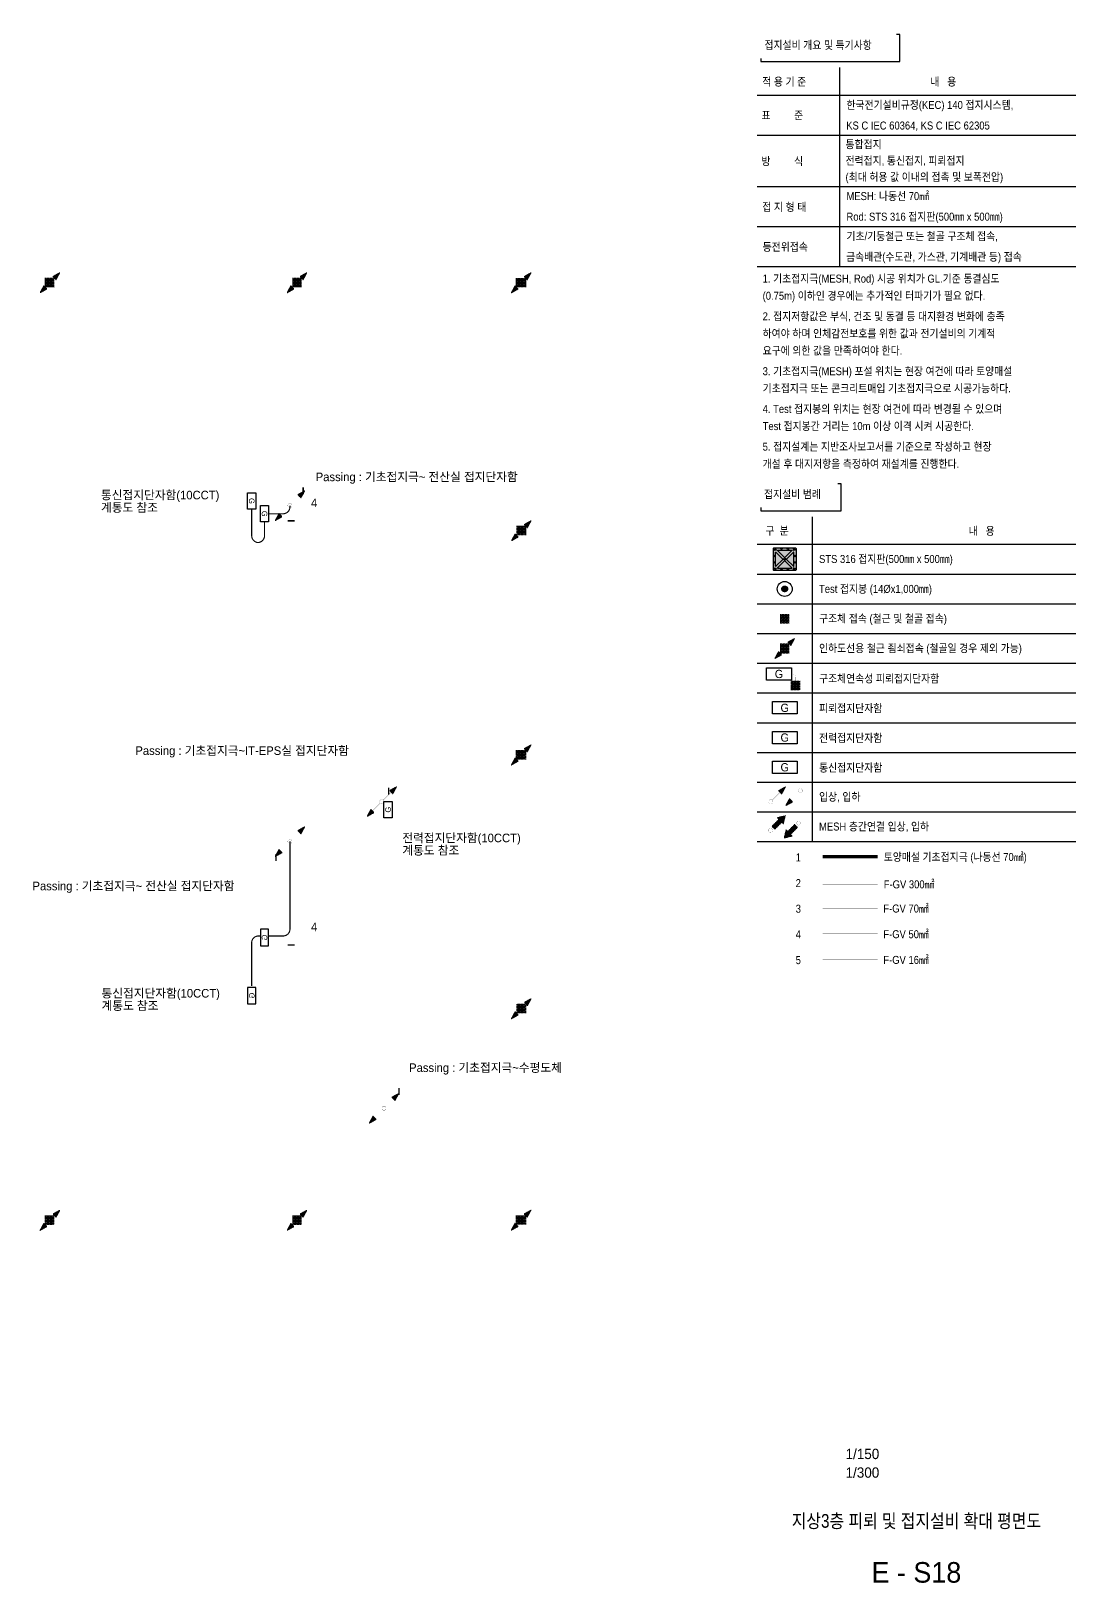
# Model space of a CAD drawing. Header units: millimetres. Extents: x 84495 to 502050, y -708375 to 1238700.
# Drawn here: x 330225 to 375900, y 195082 to 262950 of the extents above; entities that cross this region are included whole.
import ezdxf
from ezdxf.enums import TextEntityAlignment as Align

# ---------------------------------------------------------------- set-up
doc = ezdxf.new("R2010")
doc.units = ezdxf.units.MM
doc.header["$LTSCALE"] = 150
doc.set_wipeout_variables(frame=1)
for name, pattern in [('AM_ISO09W050', [22.5, 12, -1.5, 3, -1.5, 3, -1.5]), ('C2', [18.5, 13.5, -2, 1, -2]), ('HID', [2.3, 1.5, -0.8])]:
    doc.linetypes.add(name, pattern=pattern)
doc.layers.get('0').update_dxf_attribs({"lineweight": 0})
for name, color, linetype in [('------02 Etc Panel', 3, 'Continuous'), ('------99 Grounding and Lightning', 3, 'Continuous'), ('------99 Grounding_Grounding Terminal Board_E', 3, 'Continuous'), ('------99 Grounding_Grounding Terminal Board_T', 2, 'Continuous'), ('------99 Grounding_Mesh', 6, 'Continuous'), ('-----09 E-WIRE-GV', 2, 'Continuous'), ('-----20 General Symbol', 3, 'Continuous'), ('-----29 Cable Schedule', 1, 'Continuous'), ('-----29 Indicator', 1, 'Continuous'), ('-----30 Text', 2, 'Continuous'), ('-----41 Drawing Title', 2, 'Continuous'), ('-----42 Drawing Number', 2, 'Continuous'), ('-----43 Drawing Scale', 3, 'Continuous')]:
    doc.layers.add(name, color=color, linetype=linetype)
doc.styles.add('ELEC', font='')
doc.styles.get('ELEC').set_extended_font_data('Dotum')
pattern_1 = [(180, (845852.563, 610254.6404), (-1e-14, -6.25), [])]

# ---------------------------------------------------------------- blocks, each defined once
blk = doc.blocks.new('STS 316 접지판')
blk.add_wipeout([(-254, -276), (-270, -270), (-276, -254), (-276, 254), (-270, 270), (-254, 276), (254, 276), (270, 270), (276, 254), (276, -254), (270, -270), (254, -276)])
h = blk.add_hatch(color=256)
h.dxf.hatch_style = 1
h.set_gradient(color1=(132, 132, 132), color2=(214, 214, 214), tint=1, name='SPHERICAL')
edge = h.paths.add_edge_path()
edge.add_line((-254, 276), (254, 276))
edge.add_arc((254, 254), 22.1, 0, 90, ccw=False)
edge.add_line((276, 254), (276, -254))
edge.add_arc((254, -254), 22.1, 270, 360, ccw=False)
edge.add_line((254, -276), (-254, -276))
edge.add_arc((-254, -254), 22.1, 180, 270, ccw=False)
edge.add_line((-276, -254), (-276, 254))
edge.add_arc((-254, 254), 22.1, 90, 180, ccw=False)
h.paths.add_polyline_path([(-169, 221), (169, 221, -0.668179), (173, 212), (-165, 212, -1.496606)], flags=16)
h.paths.add_polyline_path([(221, 169), (221, -169, -0.668179), (212, -173), (212, 165, -1.496606)], flags=16)
h.paths.add_polyline_path([(-173, -212), (165, -212, -1.496606), (169, -221), (-169, -221, -0.668179)], flags=16)
h.paths.add_polyline_path([(-221, 169, 0.022626), (-52, 0, 1.473564), (-43, 4, 0.045564)], flags=16)
h = blk.add_hatch(color=256)
h.set_gradient(color1=(255, 255, 255), tint=1, name='SPHERICAL')
edge = h.paths.add_edge_path()
edge.add_arc((-232, 232), 22.1, 0, 360)
edge = h.paths.add_edge_path()
edge.add_arc((-78, 249), 16.6, 0, 360)
edge = h.paths.add_edge_path()
edge.add_arc((78, 249), 16.6, 0, 360)
edge = h.paths.add_edge_path()
edge.add_arc((232, 232), 22.1, 0, 360)
edge = h.paths.add_edge_path()
edge.add_arc((249, -77), 16.6, 0, 360)
edge = h.paths.add_edge_path()
edge.add_arc((249, 77), 16.6, 0, 360)
edge = h.paths.add_edge_path()
edge.add_arc((-78, -249), 16.6, 0, 360)
edge = h.paths.add_edge_path()
edge.add_arc((78, -249), 16.6, 0, 360)
edge = h.paths.add_edge_path()
edge.add_arc((232, -232), 22.1, 0, 360)
edge = h.paths.add_edge_path()
edge.add_arc((-232, -232), 22.1, 0, 360)
edge = h.paths.add_edge_path()
edge.add_arc((-249, -77), 16.6, 0, 360)
edge = h.paths.add_edge_path()
edge.add_arc((-249, 77), 16.6, 0, 360)
edge = h.paths.add_edge_path()
edge.add_arc((0, 0), 22.1, 0, 360)
h = blk.add_hatch(color=256)
h.set_gradient(color1=(255, 255, 255), tint=1, name='SPHERICAL')
edge = h.paths.add_edge_path()
edge.add_arc((-249, -77), 16.6, 0, 360)
edge = h.paths.add_edge_path()
edge.add_arc((-249, 77), 16.6, 0, 360)
edge = h.paths.add_edge_path()
edge.add_arc((-232, 232), 22.1, 0, 360)
edge = h.paths.add_edge_path()
edge.add_arc((-78, 249), 16.6, 0, 360)
edge = h.paths.add_edge_path()
edge.add_arc((78, 249), 16.6, 0, 360)
edge = h.paths.add_edge_path()
edge.add_arc((0, 0), 22.1, 0, 360)
edge = h.paths.add_edge_path()
edge.add_arc((232, 232), 22.1, 0, 360)
h = blk.add_hatch(color=256)
h.set_gradient(color1=(132, 132, 132), one_color=1, tint=1, name='SPHERICAL')
edge = h.paths.add_edge_path()
edge.add_arc((0, 0), 22.1, 0, 360)
for points in [[(-254, 276), (254, 276, -0.414214), (276, 254), (276, -254, -0.414214), (254, -276), (-254, -276, -0.414214), (-276, -254), (-276, 254, -0.414214), (-254, 276, 0.033225)], [(-221, -169), (-221, 169, -0.668179), (-212, 173), (-43, 4, -0.414214), (-43, -4), (-212, -173, -0.668179), (-221, -169, -0.016281)], [(-169, 221), (169, 221, -0.668179), (173, 212), (4, 43, -0.414214), (-4, 43), (-173, 212, -0.668179), (-169, 221, -0.016281)], [(221, -169), (221, 169, 0.668179), (212, 173), (43, 4, 0.414214), (43, -4), (212, -173, 0.668179), (221, -169, 0.016281)], [(-169, -221), (169, -221, 0.668179), (173, -212), (4, -43, 0.414214), (-4, -43), (-173, -212, 0.668179), (-169, -221, 0.016281)]]:
    blk.add_lwpolyline(points, format="xyb")
for centre, radius in [((-249, 77), 16.6), ((-232, 232), 22.1), ((-78, 249), 16.6), ((0, 0), 22.1), ((78, 249), 16.6), ((232, 232), 22.1), ((249, 77), 16.6), ((-249, -77), 16.6), ((-232, -232), 22.1), ((-78, -249), 16.6), ((78, -249), 16.6), ((232, -232), 22.1), ((249, -77), 16.6)]:
    blk.add_circle(centre, radius)
blk = doc.blocks.new('구조체접속')
h = blk.add_hatch()
h.set_pattern_fill('ANGLE', color=1, scale=200)
h.set_pattern_definition([(0, (0, 0), (0, 55), [40, -15]), (90, (0, 0), (-55, 3e-15), [40, -15])])
h.paths.add_polyline_path([(168, 168), (-168, 168), (-168, -168), (168, -168)])
at = {"color": 1}
for p, q in [((166, 168), (168, 166)), ((-168, -166), (-166, -168))]:
    blk.add_line(p, q, dxfattribs=at)
at = {"color": 1, "const_width": 2}
blk.add_lwpolyline([(168, 168), (-168, 168), (-168, -168), (168, -168)], close=True, dxfattribs=at)
blk = doc.blocks.new("'인하도선용 수직철근 또는 철골")
h = blk.add_hatch()
h.set_pattern_fill('ANSI31', color=256, scale=50, angle=135)
h.set_pattern_definition(pattern_1)
h.paths.add_polyline_path([(291, 293), (180, 89), (88, 181)])
h = blk.add_hatch()
h.set_pattern_fill('ANSI31', color=256, scale=50, angle=135)
h.set_pattern_definition(pattern_1)
h.paths.add_polyline_path([(-291, -293), (-180, -89), (-88, -181)])
at = {"const_width": 3.93}
for points in [[(293, 293), (181, 88), (88, 181), (293, 293)], [(-293, -293), (-181, -88), (-88, -181), (-293, -293)]]:
    blk.add_lwpolyline(points, dxfattribs=at)
at = {"xscale": 0.8, "yscale": 0.8, "zscale": 0.8}
blk.add_blockref('구조체접속', (0, 0), dxfattribs=at)
blk = doc.blocks.new('입상입하1')
h = blk.add_hatch()
h.set_pattern_fill('ANSI31', color=256, scale=50, angle=135)
h.set_pattern_definition([(180, (845993.8846, 610394.13), (-1e-14, -6.25), [])])
h.paths.add_polyline_path([(432, 432), (321, 228), (229, 321)])
at = {"const_width": 3.93}
blk.add_lwpolyline([(0, 61, -1), (0, -61, -1), (0, 61)], format="xyb", dxfattribs=at)
for points in [[(43, 43), (275, 275)], [(434, 433), (322, 227), (229, 321), (434, 433)]]:
    blk.add_lwpolyline(points, dxfattribs=at)
blk = doc.blocks.new('입상입하2')
h = blk.add_hatch()
h.set_pattern_fill('ANSI31', color=256, scale=100, angle=135)
h.set_pattern_definition([(180, (0, 0), (-2e-14, -12.5), [])])
h.paths.add_polyline_path([(326, 242), (377, 192), (433, 433), (192, 377), (242, 326), (39, 124), (124, 39)])
at = {"const_width": 3.93}
blk.add_lwpolyline([(0, 61, -1), (0, -61, -1), (0, 61)], format="xyb", dxfattribs=at)
blk.add_lwpolyline([(377, 192), (326, 242), (124, 39), (39, 124), (242, 326), (192, 377), (433, 433)], close=True, dxfattribs=at)
blk = doc.blocks.new('A$Cbdca0f5f')
at = {"color": 0}
blk.add_lwpolyline([(-360, -360), (-360, 0), (360, 0), (360, -360)], close=True, dxfattribs=at)
at = {"color": 0, "style": 'ELEC'}
blk.add_text('G', height=240, dxfattribs=at).set_placement((0, -180), align=Align.MIDDLE)
blk = doc.blocks.new('구조체연속성 TEST 단자함')
at = {"const_width": 2}
blk.add_lwpolyline([(491, -200), (491, -100, 0.414214), (391, 0), (360, 0)], format="xyb", dxfattribs=at)
at = {"layer": '------99 Grounding_Grounding Terminal Board_E'}
blk.add_blockref('A$Cbdca0f5f', (0, 180), dxfattribs=at)
at = {"xscale": 0.8, "yscale": 0.8, "zscale": 0.8}
blk.add_blockref('구조체접속', (491, -334), dxfattribs=at)
blk = doc.blocks.new('접지봉')
at = {"linetype": 'HID', "ltscale": 200}
h = blk.add_hatch(color=256, dxfattribs=at)
h.dxf.hatch_style = 1
edge = h.paths.add_edge_path()
edge.add_arc((0, 0), 102, 0, 360)
blk.add_circle((0, 0), 271)
blk.add_circle((0, 0), 102, dxfattribs=at)
blk = doc.blocks.new('A13')
blk.add_lwpolyline([(-300, 0), (-300, 300), (300, 300), (300, 0)], close=True)
at = {"style": 'ELEC'}
blk.add_text('G', height=200, dxfattribs=at).set_placement((0, 150), align=Align.MIDDLE)
blk = doc.blocks.new('A$C8673a4d5')
blk.add_wipeout([(-32961, -47990), (-32961, -50363), (-32661, -50363), (-32661, -50663), (-25624, -50663), (-25624, -48290), (-25924, -48290), (-25924, -47990)]).dxf.layer = '-----29 Cable Schedule'
blk.add_wipeout([(-32961, -51192), (-5100, -51192), (-5100, -91305), (-32961, -91305)]).dxf.layer = '-----29 Cable Schedule'
at = {"layer": '-----29 Cable Schedule'}
blk.add_lwpolyline([(-32661, -50363), (-32661, -50663), (-25624, -50663), (-25624, -48290), (-25924, -48290)], dxfattribs=at)
for points in [[(-32961, -47990), (-25924, -47990), (-25924, -50363), (-32961, -50363)], [(-32961, -51193), (-5100, -51193), (-5100, -91306), (-32961, -91306)]]:
    blk.add_wipeout(points).dxf.layer = '-----29 Cable Schedule'
at = {"layer": '-----09 E-WIRE-GV', "color": 6, "linetype": 'AM_ISO09W050', "ltscale": 0.5, "const_width": 300}
blk.add_lwpolyline([(-27238, -80908), (-22438, -80908)], dxfattribs=at)
at = {"layer": '-----09 E-WIRE-GV', "color": 1, "linetype": 'C2', "ltscale": 0.5, "const_width": 30}
blk.add_lwpolyline([(-27238, -83304), (-22438, -83304)], dxfattribs=at)
at = {"layer": '-----09 E-WIRE-GV', "color": 3, "linetype": 'C2', "ltscale": 0.5, "const_width": 30}
blk.add_lwpolyline([(-27238, -85417), (-22438, -85417)], dxfattribs=at)
at = {"layer": '-----09 E-WIRE-GV', "color": 4, "linetype": 'C2', "ltscale": 0.5, "const_width": 30}
blk.add_lwpolyline([(-27238, -87664), (-22438, -87664)], dxfattribs=at)
at = {"layer": '-----09 E-WIRE-GV', "color": 2, "linetype": 'C2', "ltscale": 0.5, "const_width": 30}
blk.add_lwpolyline([(-27238, -89912), (-22438, -89912)], dxfattribs=at)
at = {"layer": '-----29 Cable Schedule'}
blk.add_line((-28161, -51193), (-28161, -79593), dxfattribs=at)
for points in [[(-32961, -53593), (-5100, -53593)], [(-32961, -56193), (-5100, -56193)], [(-32961, -58793), (-5100, -58793)], [(-32961, -61393), (-5100, -61393)], [(-32961, -63993), (-5100, -63993)], [(-32961, -66593), (-5100, -66593)], [(-32961, -69193), (-5100, -69193)], [(-32961, -71793), (-5100, -71793)], [(-32961, -74393), (-5100, -74393)], [(-32961, -76993), (-5100, -76993)], [(-32961, -79593), (-5100, -79593)]]:
    blk.add_lwpolyline(points, dxfattribs=at)
at = {"layer": '------99 Grounding and Lightning'}
for name, p, xscale, yscale, zscale in [('접지봉', (-30561, -57493), 2.4, 2.4, 2.4), ('구조체접속', (-30561, -60093), 2.4, 2.4, 2.4), ("'인하도선용 수직철근 또는 철골", (-30561, -62693), 3, 3, 3), ('구조체연속성 TEST 단자함', (-31062, -64931), 3, 3, 3)]:
    blk.add_blockref(name, p, dxfattribs=dict(at, xscale=xscale, yscale=yscale, zscale=zscale))
at = {"layer": '------99 Grounding_Grounding Terminal Board_E', "xscale": 3, "yscale": 3, "zscale": 3}
for p in [(-30561, -67353), (-30561, -69953)]:
    blk.add_blockref('A$Cbdca0f5f', p, dxfattribs=at)
at = {"layer": '------99 Grounding_Grounding Terminal Board_T', "xscale": 3.6, "yscale": 3.6, "zscale": 3.6}
blk.add_blockref('A13', (-30561, -73633), dxfattribs=at)
at = {"layer": '-----20 General Symbol', "xscale": 3, "yscale": 3, "zscale": 3}
for name, p in [('입상입하1', (-31786, -76095)), ('입상입하2', (-31798, -78616))]:
    blk.add_blockref(name, p, dxfattribs=at)
at = {"layer": '-----20 General Symbol', "xscale": 3, "yscale": 3, "zscale": 3, "rotation": 179.9999999997969}
for name, p in [('입상입하1', (-29184, -75140)), ('입상입하2', (-29324, -77969))]:
    blk.add_blockref(name, p, dxfattribs=at)
at = {"layer": '-----30 Text', "style": 'ELEC', "width": 0.9}
for s, p in [('접지설비 범례', (-32369, -49206)), ('구  분', (-32253, -52408)), ('내   용', (-14473, -52422)), ('STS 316 접지판(500㎜ x 500㎜)', (-27561, -54875)), ('Test 접지봉 (14Øx1,000㎜)', (-27561, -57493)), ('구조체 접속 (철근 및 철골 접속)', (-27561, -60083)), ('인하도선용 철근 죔쇠접속 (철골일 경우 제외 가능)', (-27561, -62683)), ('구조체연속성 피뢰접지단자함', (-27561, -65331)), ('피뢰접지단자함', (-27561, -67931)), ('전력접지단자함', (-27561, -70531)), ('통신접지단자함', (-27561, -73131)), ('입상, 입하', (-27561, -75675)), ('MESH 층간연결 입상, 입하', (-27561, -78275)), ('토양매설 기초접지극 (나동선 70㎟)', (-21904, -80938)), ('F-GV 300㎟ ', (-21904, -83333)), ('F-GV 70㎟', (-21940, -85447)), ('F-GV 50㎟', (-21940, -87694)), ('F-GV 16㎟', (-21940, -89941))]:
    blk.add_text(s, height=700, dxfattribs=at).set_placement(p, align=Align.MIDDLE_LEFT)
for points, layer in [([(-32961, -11903), (-5100, -11903), (-5100, -47690), (-32961, -47690)], '-----29 Cable Schedule'), ([(-30090, -83689), (-30090, -82716), (-29247, -82229), (-28404, -82716), (-28404, -83689), (-29247, -84176)], '-----29 Indicator'), ([(-30090, -90431), (-30090, -89457), (-29247, -88970), (-28404, -89457), (-28404, -90431), (-29247, -90917)], '-----29 Indicator')]:
    blk.add_wipeout(points).dxf.layer = layer
at = {"layer": '------99 Grounding_Mesh', "xscale": 3.6, "yscale": 3.6, "zscale": 3.6}
blk.add_blockref('STS 316 접지판', (-30561, -54893), dxfattribs=at)
at = {"layer": '-----30 Text', "style": 'ELEC', "width": 0.9}
for s, p in [('2', (-29603, -83226)), ('5', (-29603, -89960))]:
    blk.add_text(s, height=700, dxfattribs=at).set_placement(p, align=Align.MIDDLE_LEFT)
for points, layer in [([(-32961, -11903), (-5100, -11903), (-5100, -47690), (-32961, -47690)], '-----29 Cable Schedule'), ([(-30090, -81442), (-30090, -80468), (-29247, -79982), (-28404, -80468), (-28404, -81442), (-29247, -81929)], '-----29 Indicator'), ([(-30090, -88183), (-30090, -87210), (-29247, -86723), (-28404, -87210), (-28404, -88183), (-29247, -88670)], '-----29 Indicator')]:
    blk.add_wipeout(points).dxf.layer = layer
at = {"layer": '-----29 Cable Schedule'}
for points in [[(-32961, -14303), (-5100, -14303)], [(-32961, -17803), (-5100, -17803)], [(-32961, -22303), (-5100, -22303)], [(-32961, -25803), (-5100, -25803)], [(-32961, -29303), (-5100, -29303)]]:
    blk.add_lwpolyline(points, dxfattribs=at)
at = {"layer": '-----30 Text', "style": 'ELEC', "width": 0.9}
for s, p in [('적 용 기 준', (-32525, -13133)), ('내   용', (-17834, -13133)), ('한국전기설비규정(KEC) 140 접지시스템,', (-25161, -15165)), ('표         준', (-32594, -16073)), ('KS C IEC 60364, KS C IEC 62305', (-25182, -16965)), ('통합접지', (-25245, -18609)), ('방         식', (-32594, -20083)), ('전력접지, 통신접지, 피뢰접지 ', (-25245, -20036)), ('(최대 허용 값 이내의 접촉 및 보폭전압)', (-25245, -21462)), ('MESH: 나동선 70㎟', (-25161, -23136)), ('접 지 형 태', (-32525, -24091)), ('Rod: STS 316 접지판(500㎜ x 500㎜)', (-25161, -24936)), ('등전위접속', (-32491, -27583)), ('기초/기둥철근 또는 철골 구조체 접속,', (-25161, -26644)), ('금속배관(수도관, 가스관, 기계배관 등) 접속', (-25197, -28444)), ('1. 기초접지극(MESH, Rod) 시공 위치가 GL.기준 동결심도', (-32491, -30353)), ('(0.75m) 이하인 경우에는 추가적인 터파기가 필요 없다.', (-32491, -31853)), ('2. 접지저항값은 부식, 건조 및 동결 등 대지환경 변화에 충족', (-32491, -33653)), ('하여야 하며 인체감전보호를 위한 값과 전기설비의 기계적 ', (-32491, -35153)), ('요구에 의한 값을 만족하여야 한다.', (-32491, -36653)), ('3. 기초접지극(MESH) 포설 위치는 현장 여건에 따라 토양매설', (-32491, -38453)), ('기초접지극 또는 콘크리트매입 기초접지극으로 시공가능하다.', (-32491, -39953)), ('4. Test 접지봉의 위치는 현장 여건에 따라 변경될 수 있으며', (-32491, -41753)), ('Test 접지봉간 거리는 10m 이상 이격 시켜 시공한다.', (-32491, -43253)), ('5. 접지설계는 지반조사보고서를 기준으로 작성하고 현장 ', (-32491, -45053)), ('개설 후 대지저항을 측정하여 재설계를 진행한다.', (-32491, -46553)), ('1', (-29603, -80979)), ('4', (-29603, -87713))]:
    blk.add_text(s, height=700, dxfattribs=at).set_placement(p, align=Align.MIDDLE_LEFT)
for points, layer in [([(-32961, -8700), (-32961, -11074), (-32661, -11074), (-32661, -11374), (-20506, -11374), (-20506, -9000), (-20806, -9000), (-20806, -8700)], '-----29 Cable Schedule'), ([(-30090, -85936), (-30090, -84963), (-29247, -84476), (-28404, -84963), (-28404, -85936), (-29247, -86423)], '-----29 Indicator')]:
    blk.add_wipeout(points).dxf.layer = layer
at = {"layer": '-----29 Cable Schedule'}
for points in [[(-32661, -11074), (-32661, -11374), (-20506, -11374), (-20506, -9000), (-20806, -9000)], [(-25761, -11903), (-25761, -29303)]]:
    blk.add_lwpolyline(points, dxfattribs=at)
at = {"layer": '-----30 Text', "style": 'ELEC', "width": 0.9}
blk.add_text('3', height=700, dxfattribs=at).set_placement((-29603, -85465), align=Align.MIDDLE_LEFT)
blk.add_wipeout([(-32961, -8700), (-20806, -8700), (-20806, -11074), (-32961, -11074)]).dxf.layer = '-----29 Cable Schedule'
blk.add_text('접지설비 개요 및 특기사항', height=700, dxfattribs=at).set_placement((-32331, -9925), align=Align.MIDDLE_LEFT)
blk = doc.blocks.new('C01')
blk.add_lwpolyline([(-300, 0), (-300, 300), (300, 300), (300, 0)], close=True)
at = {"style": 'ELEC'}
blk.add_text('G', height=200, dxfattribs=at).set_placement((0, 150), align=Align.MIDDLE)

msp = doc.modelspace()

# ---------------------------------------------------------------- linework, layer by layer
at = {"layer": '-----09 E-WIRE-GV', "color": 4, "linetype": 'C2', "ltscale": 0.1, "const_width": 50, "elevation": 0}
for points in [[(340430, 241480), (340430, 240880, -0.414214), (340130, 240580), (340170, 240580, -0.414214), (339870, 240880), (339870, 242039)], [(340610, 241840), (341242, 241840, 0.414214), (341542, 242140), (341542, 242200)], [(339867, 221193), (339867, 223076, -0.414214), (340167, 223376), (340250, 223376)]]:
    msp.add_lwpolyline(points, format="xyb", dxfattribs=at)
at = {"layer": '-----29 Indicator', "elevation": 0}
for points in [[(342613, 241915, 0, 0, 0), (342613, 241531, 0, 0, 0), (341749, 241531, 64.2, 64.2, 0), (341449, 241531, 0, 0, 0)], [(342613, 223367, 0, 0, 0), (342613, 222983, 0, 0, 0), (341749, 222983, 64.2, 64.2, 0), (341449, 222983, 0, 0, 0)]]:
    msp.add_lwpolyline(points, format="xyseb", dxfattribs=at)

# ---------------------------------------------------------------- block references
at = {"layer": '------02 Etc Panel', "xscale": 1.199999999953434, "yscale": 1.199999999953434, "zscale": 1.199999999953434, "rotation": 90}
msp.add_blockref('C01', (346010, 228900), dxfattribs=at)
msp.add_blockref('C01', (346010, 228900), dxfattribs=at)
at = {"layer": '------99 Grounding and Lightning', "xscale": 1.5, "yscale": 1.5, "zscale": 1.5}
for p in [(331050, 251950), (341850, 251950), (351647, 251947), (351653, 241103), (351650, 231300), (351653, 220203), (331050, 210950), (341850, 210950), (351647, 210953)]:
    msp.add_blockref("'인하도선용 수직철근 또는 철골", p, dxfattribs=at)
at = {"layer": '------99 Grounding_Grounding Terminal Board_T', "yscale": 1.2, "zscale": 1.2}
for p, xscale, rotation in [((339690, 242399), 1.2, 270), ((340250, 241840), 1.2, 270), ((340610, 223310), -1.2, 90), ((340053, 220767), -1.2, 90)]:
    msp.add_blockref('A13', p, dxfattribs=dict(at, xscale=xscale, rotation=rotation))
at = {"layer": '-----20 General Symbol', "xscale": 1.5, "yscale": 1.5, "zscale": 1.5, "rotation": 180}
for p in [(341542, 242200), (345558, 229260), (341542, 227508), (345653, 215844)]:
    msp.add_blockref('입상입하1', p, dxfattribs=at)
at = {"layer": '-----20 General Symbol', "xscale": 1.5, "yscale": 1.5, "zscale": 1.5}
for p in [(341542, 242200), (345558, 229260), (341542, 227508), (345653, 215847)]:
    msp.add_blockref('입상입하1', p, dxfattribs=at)
at = {"layer": '-----29 Cable Schedule', "xscale": 0.5, "yscale": 0.5, "zscale": 0.5}
msp.add_blockref('A$C8673a4d5', (378450, 267300), dxfattribs=at)

# ---------------------------------------------------------------- texts
at = {"layer": '-----41 Drawing Title', "style": 'ELEC', "width": 0.85}
msp.add_text('지상3층 피뢰 및 접지설비 확대 평면도', height=600, dxfattribs=at).set_placement((368925, 197795), align=Align.MIDDLE_CENTER)
at = {"layer": '-----42 Drawing Number', "style": 'ELEC'}
msp.add_text('E - S18', height=900, dxfattribs=at).set_placement((368925, 195545), align=Align.MIDDLE_CENTER)
at = {"layer": '-----43 Drawing Scale', "style": 'ELEC'}
for s, p in [('1/150', (365830, 200500)), ('1/300', (365830, 199685))]:
    msp.add_text(s, height=450, dxfattribs=at).set_placement(p)

# ---------------------------------------------------------------- wipeouts: each hides what was drawn before it
for points in [[(333144, 243019), (339055, 243019), (339055, 241769), (333144, 241769)], [(334663, 231863), (345367, 231863), (345367, 231113), (334663, 231113)], [(346317, 228025), (352258, 228025), (352258, 226775), (346317, 226775)], [(330225, 225925), (340447, 225925), (340447, 225175), (330225, 225175)], [(333168, 221233), (339079, 221233), (339079, 219983), (333168, 219983)], [(346690, 217963), (354413, 217963), (354413, 217213), (346690, 217213)]]:
    msp.add_wipeout(points).dxf.layer = '-----29 Indicator'

# ---------------------------------------------------------------- next in the draw order: linework, layer by layer
at = {"layer": '-----09 E-WIRE-GV', "color": 4, "linetype": 'C2', "ltscale": 0.1, "const_width": 50, "elevation": 0}
msp.add_lwpolyline([(340610, 223376), (341242, 223376, 0.414214), (341542, 223676), (341542, 227508)], format="xyb", dxfattribs=at)
at = {"layer": '-----29 Indicator', "elevation": 0}
for points in [[(345367, 231488, 0, 0, 0), (345855, 231488, 0, 0, 0), (345855, 229856, 64.2, 64.2, 0), (345855, 229555, 0, 0, 0)], [(340447, 225550, 0, 0, 0), (340936, 225550, 0, 0, 0), (340936, 226653, 64.2, 64.2, 0), (340936, 226954, 0, 0, 0)]]:
    msp.add_lwpolyline(points, format="xyseb", dxfattribs=at)
at = {"layer": '-----29 Indicator'}
msp.add_lwpolyline([(346690, 217588, 0, 0, 0), (346305, 217588, 0, 0, 0), (346305, 216725, 64.2, 64.2, 0), (346305, 216424, 0, 0, 0)], format="xyseb", dxfattribs=at)

# ---------------------------------------------------------------- next in the draw order: texts
at = {"layer": '-----30 Text', "style": 'ELEC'}
for s, p in [('통신접지단자함(10CCT)', (333281, 242657)), ('계통도 참조', (333281, 242112)), ('Passing : 기초접지극~IT-EPS실 접지단자함', (334786, 231481)), ('전력접지단자함(10CCT)', (346454, 227663)), ('계통도 참조', (346454, 227118)), ('Passing : 기초접지극~ 전산실 접지단자함', (330288, 225562)), ('통신접지단자함(10CCT)', (333305, 220871)), ('계통도 참조', (333305, 220326)), ('Passing : 기초접지극~수평도체', (346752, 217615))]:
    msp.add_text(s, height=375, dxfattribs=at).set_placement(p, align=Align.MIDDLE_LEFT)

# ---------------------------------------------------------------- next in the draw order: wipeouts: each hides what was drawn before it
for points in [[(342261, 242118), (342261, 242524), (342613, 242727), (342964, 242524), (342964, 242118), (342613, 241915)], [(342261, 223570), (342261, 223976), (342613, 224178), (342964, 223976), (342964, 223570), (342613, 223367)]]:
    msp.add_wipeout(points).dxf.layer = '-----29 Indicator'

# ---------------------------------------------------------------- next in the draw order: texts
for p in [(342461, 242318), (342461, 223770)]:
    msp.add_text('4', height=375, dxfattribs=at).set_placement(p, align=Align.MIDDLE_LEFT)

# ---------------------------------------------------------------- next in the draw order: wipeouts: each hides what was drawn before it
msp.add_wipeout([(342605, 243816), (352828, 243816), (352828, 243066), (342605, 243066)]).dxf.layer = '-----29 Indicator'

# ---------------------------------------------------------------- next in the draw order: linework, layer by layer
at = {"layer": '-----29 Indicator', "elevation": 0}
msp.add_lwpolyline([(342605, 243441, 0, 0, 0), (342117, 243441, 0, 0, 0), (342117, 242991, 64.2, 64.2, 0), (342117, 242691, 0, 0, 0)], format="xyseb", dxfattribs=at)

# ---------------------------------------------------------------- next in the draw order: texts
at = {"layer": '-----30 Text', "style": 'ELEC'}
msp.add_text('Passing : 기초접지극~ 전산실 접지단자함', height=375, dxfattribs=at).set_placement((342669, 243453), align=Align.MIDDLE_LEFT)

doc.saveas('drawing.dxf')
